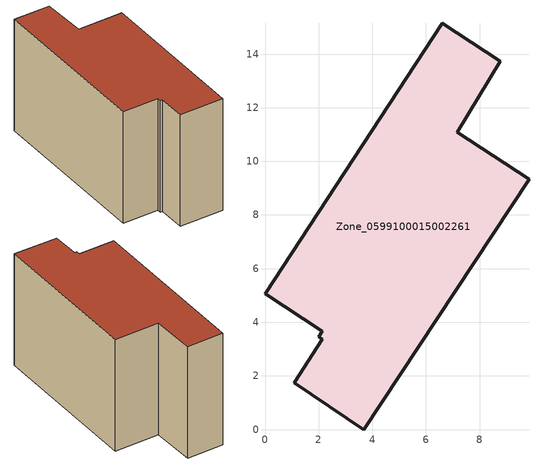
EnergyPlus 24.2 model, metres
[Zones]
Zone_0599100015002261
 floor ground (C_G): 0,5.07 6.61,15.14 8.77,13.73 7.16,11.09 9.85,9.34 3.68,0 1.09,1.74 2.14,3.36 2,3.45 2.14,3.67 z0.75
 wall outside (C_F): 7.16,11.09 8.77,13.73 6.61,15.14 0,5.07 2.14,3.67 2,3.45 2.14,3.36 1.09,1.74 3.68,0 9.85,9.34 7.16,11.09 z0.75:9.06
 roof outside (C_R): 2.14,3.36 1.09,1.74 3.68,0 9.85,9.34 7.16,11.09 8.77,13.73 6.61,15.14 0,5.07 2.14,3.67 2,3.45 z9.06
[BUILDING]
Pand.0599100015002261: North Axis=0; Terrain=City; Loads Convergence Tolerance Value=0.04; Temperature Convergence Tolerance Value=0.4; Solar Distribution=FullExterior; Maximum Number of Warmup Days=25; Minimum Number of Warmup Days=1
[Site:Location]
Rotterdam.The.Hague.AP_ZH_NLD Design_Conditions: Latitude=51.96; Longitude=4.45; Time Zone=1; Elevation=-4.5
[SITE:GROUNDTEMPERATURE:BUILDINGSURFACE]
18, 18, 18, 18, 18, 18, 18, 18, 18, 18, 18, 18
[MATERIAL] Thermal Absorptance=0.9; Solar Absorptance=0.7; Visible Absorptance=0.7
Name | Roughness | Thickness | Conductivity | Density | Specific Heat
G.TI.1965-1974 | MediumSmooth | 0.15 | 0.882353 | 540 | 1210
F.TI.1965-1974 | Rough | 0.3 | 0.697674 | 1920 | 840
R.TI.1965-1974 | MediumRough | 0.2 | 0.232558 | 1500 | 1000
[CONSTRUCTION]
C_G: G.TI.1965-1974
C_F: F.TI.1965-1974
C_R: R.TI.1965-1974
[ZONE]
Zone_0599100015002261: Type=1; Multiplier=1; Ceiling Height=Autocalculate; Volume=Autocalculate; Floor Area=autocalculate; Part of Total Floor Area=Yes
[ZONEINFILTRATION:DESIGNFLOWRATE]
Infil_Zone_0599100015002261: Zone or ZoneList or Space or SpaceList=Zone_0599100015002261; Schedule=AlwaysOn; Design Flow Rate Calculation Method=Flow/Area; Flow Rate per Floor Area=0.003; Constant Term Coefficient=1; Temperature Term Coefficient=0; Velocity Term Coefficient=0; Velocity Squared Term Coefficient=0
[HVACTEMPLATE:ZONE:IDEALLOADSAIRSYSTEM]
Zone_0599100015002261: Maximum Heating Supply Air Temperature=50; Minimum Cooling Supply Air Temperature=13; Maximum Heating Supply Air Humidity Ratio=0.0156; Minimum Cooling Supply Air Humidity Ratio=0.0077; Heating Limit=NoLimit; Cooling Limit=NoLimit; Dehumidification Control Type=ConstantSensibleHeatRatio; Cooling Sensible Heat Ratio=0.7; Dehumidification Setpoint=60; Humidification Control Type=None; Humidification Setpoint=30; Outdoor Air Method=None; Outdoor Air Flow Rate per Person=0.00944; Outdoor Air Flow Rate per Zone Floor Area=0; Outdoor Air Flow Rate per Zone=0; Demand Controlled Ventilation Type=None; Outdoor Air Economizer Type=NoEconomizer; Heat Recovery Type=None; Sensible Heat Recovery Effectiveness=0.7; Latent Heat Recovery Effectiveness=0.65
[ZONECONTROL:THERMOSTAT]
ThermostatControl_Zone_0599100015002261: Zone or ZoneList=Zone_0599100015002261; Control Type Schedule=DualSetpointControlType; Control 1=Thermostat_Zone_0599100015002261; Temperature Difference Between Cutout And Setpoint=0
[THERMOSTATSETPOINT:DUALSETPOINT]
Thermostat_Zone_0599100015002261: Heating Setpoint Temperature Schedule=HeatingSetpoint_Zone_0599100015002261; Cooling Setpoint Temperature Schedule=CoolingSetpoint_Zone_0599100015002261
[SCHEDULE:COMPACT]
HeatingSetpoint_Zone_0599100015002261: Through: 12/31, For: AllDays, Until: 24:00, 21
CoolingSetpoint_Zone_0599100015002261: Through: 12/31, For: AllDays, Until: 24:00, 24
DualSetpointControlType: Through: 12/31, For: AllDays, Until: 24:00, 4
AlwaysOn: Through: 12/31, For: AllDays, Until: 24:00, 1
